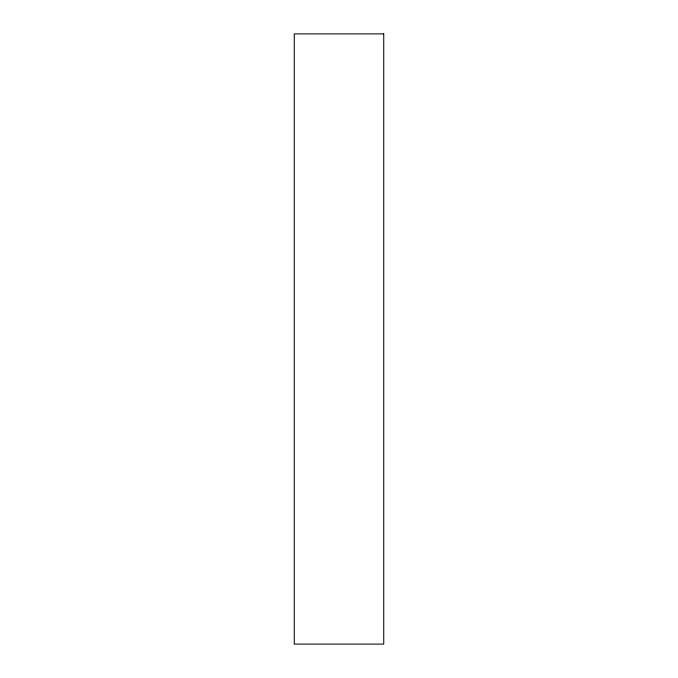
<?xml version="1.0" encoding="UTF-8"?>
<svg xmlns="http://www.w3.org/2000/svg" width="678" height="678" viewBox="0 0 678 678"><rect width="100%" height="100%" fill="white"/><g stroke="black" fill="none" stroke-linecap="round" stroke-linejoin="round"><path stroke-width="1.02" d="M383.74 33.9L294.26 33.9L294.26 644.1L383.74 644.1L383.74 33.9"/></g></svg>
